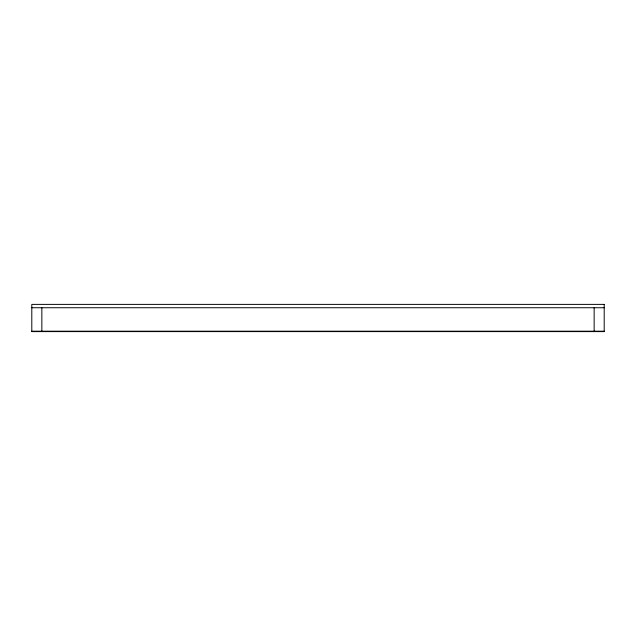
<?xml version="1.0" encoding="UTF-8"?>
<svg xmlns="http://www.w3.org/2000/svg" width="636" height="636" viewBox="0 0 636 636"><rect width="100%" height="100%" fill="white"/><g stroke="black" fill="none" stroke-linecap="round" stroke-linejoin="round"><path stroke-width="0.95" d="M31.8 307.745L604.2 307.745M31.8 331.189L604.2 331.189M594.151 307.745L594.151 331.189M41.849 307.745L41.849 331.189M604.2 304.39L31.8 304.39L31.8 331.61L604.2 331.61L604.2 304.39"/></g></svg>
